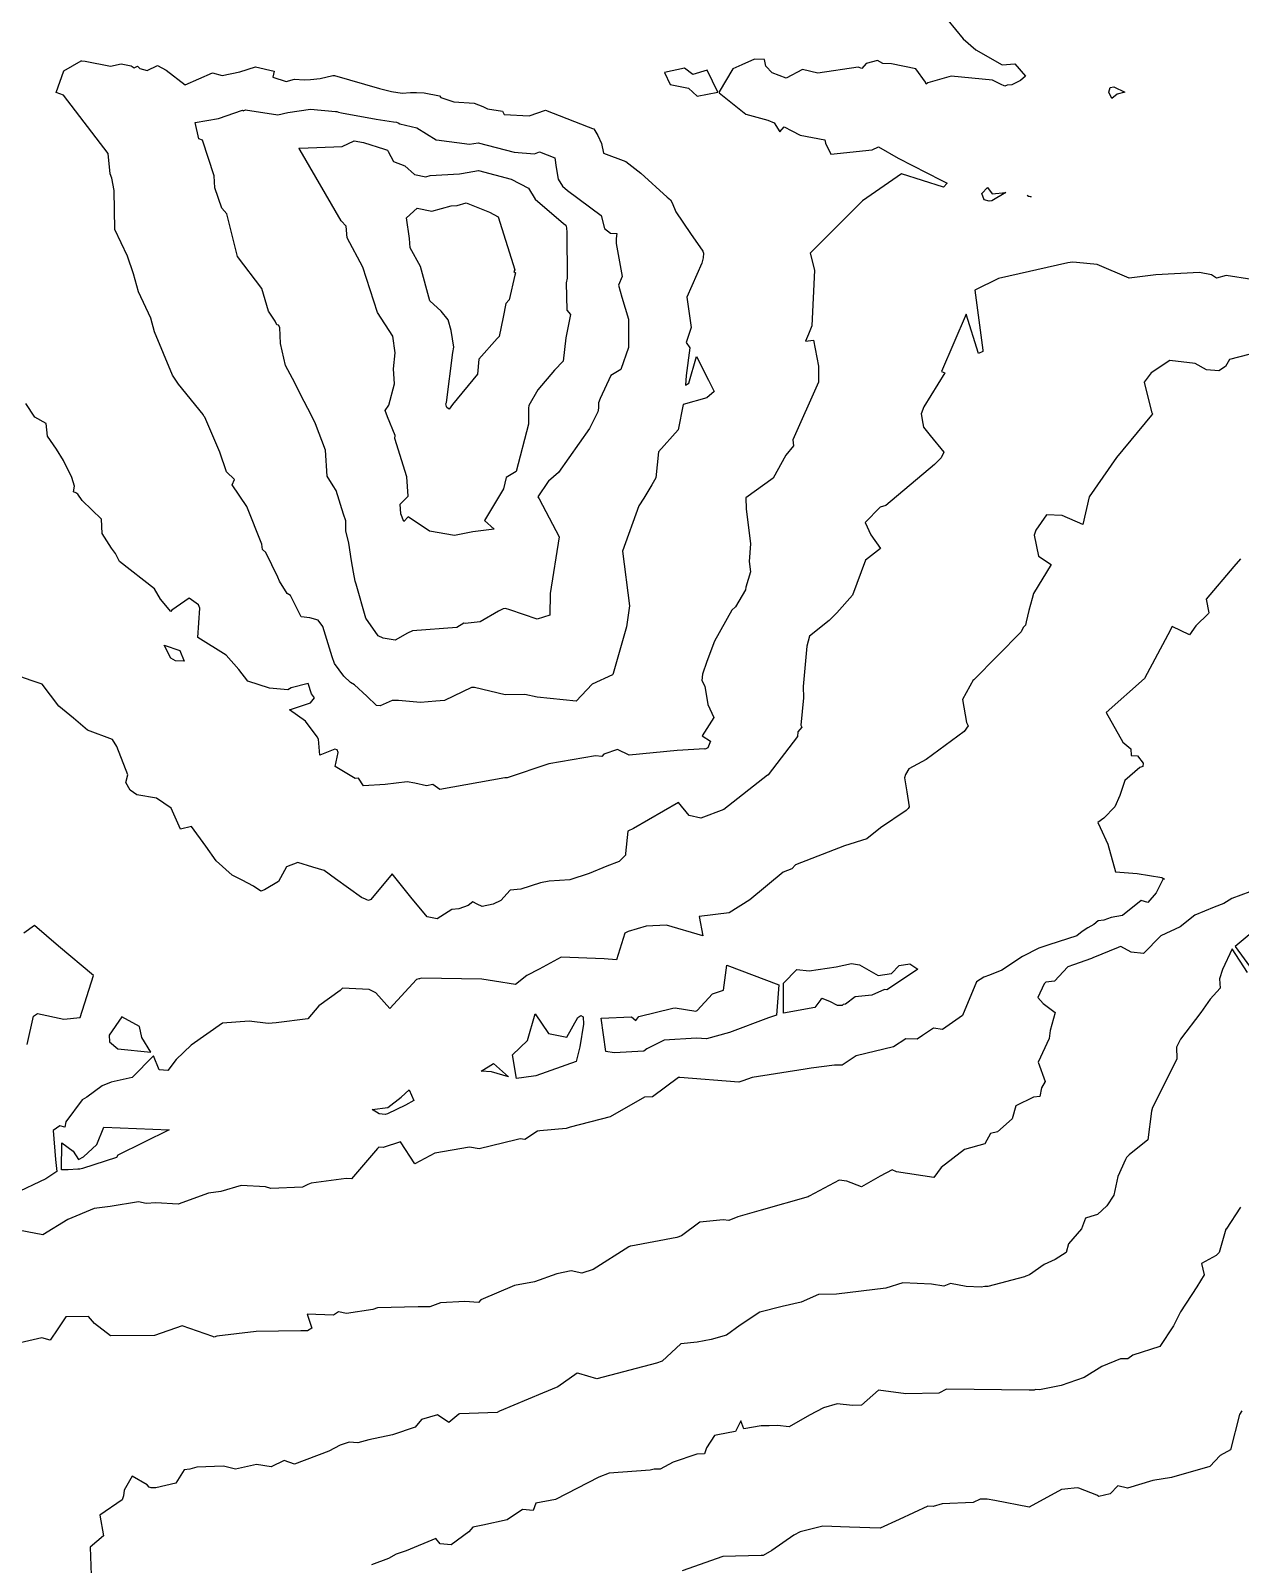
# Model space of a CAD drawing. Header units: inches. Extents: x 1412000 to 4237944, y 4931095 to 14792305.
# Drawn here: x 2824115.4 to 2824211.3, y 9862425.9 to 9862547.6 of the extents above; entities that cross this region are included whole.
import ezdxf

# ---------------------------------------------------------------- set-up
doc = ezdxf.new("R2010")
doc.units = ezdxf.units.IN
doc.header["$MEASUREMENT"] = 0

msp = doc.modelspace()

# ---------------------------------------------------------------- linework, layer by layer
for points in [[(2824187.45, 9862549.12), (2824189.29, 9862546.91), (2824190.28, 9862546.03), (2824192.38, 9862544.86), (2824193.38, 9862544.93), (2824194.22, 9862543.95), (2824193.83, 9862543.6), (2824193.15, 9862543.26), (2824192.76, 9862543.24), (2824192.58, 9862543.15), (2824192.25, 9862543.32), (2824191.6, 9862543.63), (2824188.33, 9862543.94), (2824186.47, 9862543.41), (2824186.35, 9862543.31), (2824186.29, 9862543.46), (2824185.54, 9862544.54), (2824183.61, 9862544.93), (2824182.9, 9862544.95), (2824182.5, 9862545.2), (2824181.59, 9862544.96), (2824181.26, 9862544.57), (2824180.95, 9862544.65), (2824177.77, 9862544.2), (2824176.55, 9862544.49), (2824175.24, 9862543.78), (2824174.15, 9862544.21), (2824173.63, 9862544.75), (2824173.54, 9862545.26), (2824172.74, 9862545.29), (2824171.73, 9862544.85), (2824171.01, 9862544.54), (2824169.95, 9862542.7), (2824169.93, 9862542.63), (2824172.05, 9862540.94), (2824173.79, 9862540.47), (2824174.3, 9862540.24), (2824174.76, 9862539.54), (2824175.08, 9862539.92), (2824175.71, 9862539.61), (2824176.35, 9862539.27), (2824178.31, 9862538.9), (2824178.36, 9862538.63), (2824178.8, 9862537.76), (2824182.06, 9862538.1), (2824182.57, 9862538.35), (2824184.14, 9862537.45), (2824187.53, 9862535.69), (2824188.01, 9862535.45), (2824187.72, 9862535.14), (2824184.39, 9862536.19), (2824181.3, 9862534.07), (2824177.16, 9862529.92), (2824177.5, 9862528.57), (2824177.29, 9862524.14), (2824177.01, 9862523.49), (2824176.78, 9862522.92), (2824177.42, 9862523.01), (2824177.8, 9862520.95), (2824177.82, 9862519.68), (2824175.78, 9862515.1), (2824175.83, 9862514.62), (2824175.22, 9862513.9), (2824174.22, 9862512.06), (2824172.05, 9862510.5), (2824172.09, 9862509.63), (2824172.43, 9862506.86), (2824172.31, 9862505.47), (2824172.43, 9862504.63), (2824172.06, 9862503.43), (2824172.03, 9862503.22), (2824171.24, 9862501.87), (2824170.95, 9862501.59), (2824169.57, 9862499.15), (2824168.95, 9862497.53), (2824168.61, 9862496.53), (2824168.56, 9862496.03), (2824168.79, 9862495.56), (2824169.03, 9862494.12), (2824169.52, 9862493.09), (2824168.6, 9862491.63), (2824169.24, 9862491.21), (2824169.05, 9862490.67), (2824168.84, 9862490.58), (2824168.81, 9862490.6), (2824166.6, 9862490.47), (2824162.79, 9862490.1), (2824161.89, 9862490.55), (2824160.79, 9862490.17), (2824160.63, 9862490), (2824160.14, 9862490.04), (2824156.43, 9862489.4), (2824153.12, 9862488.3), (2824153.12, 9862488.3), (2824152.95, 9862488.29), (2824147.78, 9862487.37), (2824147.23, 9862487.78), (2824146.73, 9862487.67), (2824145.82, 9862487.87), (2824145.19, 9862487.98), (2824143.47, 9862487.76), (2824141.75, 9862487.66), (2824141.35, 9862488.26), (2824141.09, 9862488.25), (2824139.49, 9862489.19), (2824139.73, 9862490.31), (2824139.64, 9862490.52), (2824139.46, 9862490.57), (2824138.27, 9862490.11), (2824138.16, 9862491.36), (2824138.06, 9862491.55), (2824137.13, 9862492.79), (2824135.88, 9862493.7), (2824137.54, 9862494.24), (2824137.86, 9862494.64), (2824137.63, 9862494.96), (2824137.36, 9862495.77), (2824136.01, 9862495.43), (2824135.75, 9862495.29), (2824134.3, 9862495.42), (2824132.56, 9862495.96), (2824131.87, 9862496.88), (2824130.85, 9862498.03), (2824128.61, 9862499.44), (2824128.77, 9862501.76), (2824128.66, 9862502.03), (2824127.93, 9862502.55), (2824126.55, 9862501.59), (2824126.46, 9862501.49), (2824125.64, 9862502.47), (2824125.17, 9862503.29), (2824122.4, 9862505.46), (2824122.07, 9862506.08), (2824121.75, 9862506.51), (2824121.03, 9862507.68), (2824120.96, 9862508.82), (2824119.44, 9862510.3), (2824119.09, 9862510.8), (2824118.94, 9862510.9), (2824118.74, 9862510.98), (2824118.83, 9862511.43), (2824118.63, 9862512.12), (2824117.96, 9862513.48), (2824117.39, 9862514.37), (2824116.68, 9862515.41), (2824116.57, 9862516.39), (2824115.69, 9862516.9), (2824114.96, 9862518)], [(2824160, 9862539.76), (2824160.31, 9862539.24), (2824160.61, 9862538.62), (2824160.76, 9862537.84), (2824162.54, 9862537.19), (2824163.74, 9862536.26), (2824165.81, 9862534.36), (2824166.08, 9862534.14), (2824166.2, 9862533.91), (2824166.51, 9862533.18), (2824167.66, 9862531.48), (2824168.64, 9862530.07), (2824168.7, 9862529.92), (2824168.67, 9862529.54), (2824168.57, 9862529.12), (2824167.38, 9862526.43), (2824167.71, 9862524.02), (2824167.31, 9862522.82), (2824167.61, 9862522.41), (2824167.32, 9862520.2), (2824167.26, 9862519.43), (2824167.52, 9862519.59), (2824168.15, 9862521.72), (2824169.08, 9862519.85), (2824169.54, 9862518.94), (2824168.95, 9862518.44), (2824167.08, 9862517.92), (2824166.68, 9862515.89), (2824165.12, 9862514.16), (2824164.92, 9862512.09), (2824164.6, 9862511.54), (2824163.97, 9862510.47), (2824163.58, 9862509.87), (2824162.27, 9862506.27), (2824162.82, 9862501.94), (2824162.59, 9862500.27), (2824161.53, 9862496.57), (2824161.51, 9862496.49), (2824161.49, 9862496.47), (2824159.86, 9862495.73), (2824159.45, 9862495.29), (2824158.6, 9862494.39), (2824155.5, 9862494.69), (2824154.54, 9862494.9), (2824152.98, 9862494.89), (2824150.53, 9862495.47), (2824150.31, 9862495.46), (2824148.16, 9862494.44), (2824147.47, 9862494.38), (2824146.27, 9862494.27), (2824144.52, 9862494.43), (2824144.02, 9862494.44), (2824143.07, 9862494), (2824142.77, 9862494.03), (2824142, 9862494.77), (2824141.02, 9862495.68), (2824140.71, 9862495.85), (2824140.18, 9862496.37), (2824139.43, 9862497.38), (2824139.26, 9862497.89), (2824138.94, 9862498.93), (2824138.52, 9862500.29), (2824138.15, 9862500.8), (2824137.48, 9862501), (2824136.81, 9862501.08), (2824135.95, 9862502.76), (2824135.7, 9862502.92), (2824135.09, 9862503.9), (2824134.96, 9862504.22), (2824134, 9862506.18), (2824133.74, 9862506.4), (2824133.67, 9862506.82), (2824132.49, 9862509.82), (2824131.34, 9862511.53), (2824131.51, 9862511.96), (2824130.87, 9862512.56), (2824130.34, 9862514.13), (2824129.15, 9862516.91), (2824129.09, 9862516.98), (2824129.02, 9862517.11), (2824127.08, 9862519.52), (2824126.61, 9862520.23), (2824125.18, 9862523.66), (2824124.89, 9862524.75), (2824123.9, 9862526.84), (2824123.51, 9862528.27), (2824123.04, 9862529.66), (2824122.02, 9862531.79), (2824121.97, 9862534.87), (2824121.78, 9862535.87), (2824121.66, 9862536.2), (2824121.49, 9862537.82), (2824117.95, 9862542.45), (2824117.38, 9862542.65), (2824117.98, 9862544.36), (2824118.67, 9862544.77), (2824119.37, 9862545.17), (2824119.42, 9862545.17), (2824119.67, 9862545.14), (2824121.69, 9862544.73), (2824122.53, 9862544.93), (2824123.33, 9862544.78), (2824123.55, 9862544.62), (2824123.83, 9862544.73), (2824124.01, 9862544.57), (2824124.6, 9862544.4), (2824125.4, 9862544.79), (2824126.09, 9862544.42), (2824127.59, 9862543.27), (2824129.78, 9862544.21), (2824130.54, 9862544.01), (2824131.94, 9862544.3), (2824133.18, 9862544.7), (2824134.65, 9862544.34), (2824134.54, 9862543.87), (2824135.62, 9862543.53), (2824136.26, 9862543.72), (2824137.04, 9862543.65), (2824137.53, 9862543.69), (2824138.31, 9862543.76), (2824139.31, 9862544.01), (2824139.45, 9862544), (2824143.02, 9862542.96), (2824143.97, 9862542.72), (2824144.81, 9862542.6), (2824145.47, 9862542.66), (2824145.93, 9862542.65), (2824146.55, 9862542.62), (2824147.76, 9862542.38), (2824147.86, 9862542.27), (2824148.89, 9862541.92), (2824150.52, 9862541.82), (2824151.19, 9862541.53), (2824151.58, 9862541.36), (2824152.77, 9862541.17), (2824152.89, 9862540.92), (2824154.88, 9862540.79), (2824156.17, 9862541.25), (2824159.54, 9862539.94), (2824159.89, 9862539.81), (2824160, 9862539.76)], [(2824166.05, 9862543.29), (2824167.51, 9862543), (2824168.2, 9862542.36), (2824169.84, 9862542.68), (2824168.99, 9862544.42), (2824167.85, 9862544.08), (2824167.19, 9862544.59), (2824165.6, 9862544.25), (2824166.05, 9862543.29)], [(2824201.08, 9862542.19), (2824200.82, 9862542.69), (2824200.94, 9862543.05), (2824201.22, 9862543.1), (2824202.11, 9862542.68), (2824201.48, 9862542.51), (2824201.08, 9862542.19)], [(2824156.91, 9862537.47), (2824157.01, 9862536.71), (2824157.17, 9862535.77), (2824157.51, 9862535.23), (2824157.92, 9862534.87), (2824160.57, 9862532.91), (2824160.84, 9862531.87), (2824161.32, 9862531.51), (2824161.82, 9862531.48), (2824161.78, 9862531.07), (2824161.77, 9862530.69), (2824162.26, 9862528.07), (2824161.95, 9862527.36), (2824162.21, 9862526.42), (2824162.76, 9862524.68), (2824162.76, 9862522.42), (2824162.15, 9862520.68), (2824161.36, 9862520.22), (2824160.5, 9862518.38), (2824160.36, 9862518.05), (2824160.37, 9862517.61), (2824160.32, 9862517.33), (2824159.67, 9862516.01), (2824157.19, 9862512.52), (2824156.42, 9862511.84), (2824156.41, 9862511.81), (2824156.38, 9862511.8), (2824155.56, 9862510.59), (2824155.68, 9862510.42), (2824157.26, 9862507.42), (2824156.55, 9862502.92), (2824156.51, 9862501.21), (2824155.52, 9862500.89), (2824153.35, 9862501.63), (2824152.99, 9862501.73), (2824152.82, 9862501.69), (2824152.45, 9862501.52), (2824151, 9862500.67), (2824149.8, 9862500.55), (2824149.69, 9862500.57), (2824149.14, 9862500.22), (2824145.62, 9862499.95), (2824145.23, 9862499.78), (2824144.24, 9862499.23), (2824143.3, 9862499.37), (2824142.91, 9862499.56), (2824141.92, 9862500.97), (2824141.17, 9862503.65), (2824141.09, 9862503.89), (2824140.96, 9862504.6), (2824140.78, 9862505.52), (2824140.57, 9862506.9), (2824140.34, 9862507.88), (2824140.35, 9862508.68), (2824140.16, 9862509.21), (2824139.57, 9862511.1), (2824139.33, 9862511.47), (2824138.85, 9862512.23), (2824138.73, 9862514.3), (2824137.94, 9862516.37), (2824137.58, 9862517.08), (2824136.77, 9862518.65), (2824136.3, 9862519.63), (2824135.56, 9862520.99), (2824135.17, 9862522.75), (2824135.11, 9862524.02), (2824135, 9862524.2), (2824134.86, 9862524.23), (2824134.74, 9862524.52), (2824134.2, 9862525.31), (2824133.69, 9862527.12), (2824131.74, 9862529.64), (2824130.9, 9862533.02), (2824130.52, 9862533.48), (2824129.95, 9862535.09), (2824129.91, 9862536.04), (2824128.97, 9862538.86), (2824128.68, 9862538.97), (2824128.39, 9862540.27), (2824130.25, 9862540.58), (2824132.14, 9862541.25), (2824132.19, 9862541.21), (2824132.38, 9862541.28), (2824134.94, 9862540.88), (2824135.74, 9862541.06), (2824137.55, 9862541.34), (2824139.53, 9862541.14), (2824139.62, 9862541.14), (2824139.75, 9862541.1), (2824139.99, 9862541.04), (2824142.75, 9862540.54), (2824144.13, 9862540.33), (2824144.35, 9862540.29), (2824144.48, 9862540.25), (2824144.63, 9862540.17), (2824145.96, 9862539.84), (2824147.5, 9862538.91), (2824147.51, 9862538.91), (2824147.52, 9862538.9), (2824150.15, 9862538.55), (2824150.83, 9862538.67), (2824153.68, 9862537.91), (2824155.29, 9862537.8), (2824155.7, 9862537.94), (2824156.91, 9862537.47)], [(2824155.36, 9862534.19), (2824157.59, 9862532.27), (2824157.79, 9862532.12), (2824157.84, 9862531.93), (2824157.87, 9862531.54), (2824157.9, 9862527.94), (2824157.8, 9862527.56), (2824157.85, 9862525.4), (2824158.14, 9862525.05), (2824157.77, 9862523.2), (2824157.56, 9862521.35), (2824156.88, 9862520.62), (2824155.56, 9862519.07), (2824154.84, 9862517.84), (2824154.83, 9862517.61), (2824154.82, 9862516.34), (2824153.85, 9862512.59), (2824153.06, 9862512.13), (2824152.84, 9862511.21), (2824151.33, 9862508.7), (2824152.1, 9862508.02), (2824150.42, 9862507.8), (2824148.96, 9862507.51), (2824146.98, 9862507.86), (2824145.29, 9862509), (2824144.93, 9862508.62), (2824144.69, 9862509.24), (2824144.66, 9862510), (2824145.29, 9862510.64), (2824145.18, 9862512.17), (2824144.22, 9862515.22), (2824144.25, 9862515.44), (2824143.64, 9862516.94), (2824143.47, 9862517.44), (2824143.75, 9862517.86), (2824144.19, 9862519.54), (2824144.12, 9862520.74), (2824144.25, 9862522), (2824144.06, 9862523.32), (2824142.85, 9862525.2), (2824141.7, 9862528.81), (2824140.44, 9862531.14), (2824140.36, 9862532.05), (2824139.97, 9862532.47), (2824136.71, 9862538.09), (2824136.63, 9862538.2), (2824136.62, 9862538.24), (2824136.64, 9862538.24), (2824136.65, 9862538.25), (2824136.66, 9862538.24), (2824136.69, 9862538.25), (2824140.06, 9862538.37), (2824141, 9862538.81), (2824141.74, 9862538.68), (2824143.4, 9862538.16), (2824143.65, 9862538.07), (2824143.7, 9862537.98), (2824144.13, 9862537.17), (2824145.03, 9862536.84), (2824145.78, 9862536.15), (2824146.67, 9862535.97), (2824147.02, 9862536.07), (2824149.34, 9862536.19), (2824149.5, 9862536.23), (2824150.87, 9862536.48), (2824153.44, 9862535.79), (2824154.82, 9862535.06), (2824155.36, 9862534.19)], [(2824190.95, 9862534.15), (2824190.77, 9862534.64), (2824191.22, 9862535.13), (2824191.59, 9862534.62), (2824192.67, 9862534.73), (2824191.56, 9862534.06), (2824191.33, 9862534.03), (2824190.95, 9862534.15)], [(2824194.45, 9862534.41), (2824194.36, 9862534.49), (2824194.48, 9862534.44), (2824194.67, 9862534.37), (2824194.46, 9862534.4), (2824194.45, 9862534.41)], [(2824152.41, 9862532.8), (2824153.73, 9862528.58), (2824153.67, 9862528.45), (2824153.8, 9862528.34), (2824153.75, 9862528.16), (2824153.3, 9862526.2), (2824153.02, 9862525.92), (2824152.81, 9862524.84), (2824152.49, 9862523.31), (2824152.33, 9862523.14), (2824150.89, 9862521.51), (2824150.79, 9862520.31), (2824148.79, 9862517.9), (2824148.52, 9862517.55), (2824148.35, 9862517.67), (2824148.32, 9862517.76), (2824148.26, 9862517.95), (2824148.33, 9862518.07), (2824148.81, 9862522.02), (2824148.9, 9862522.46), (2824148.7, 9862523.77), (2824148.45, 9862524.62), (2824147.89, 9862525.31), (2824147.01, 9862526.14), (2824146.25, 9862528.85), (2824145.45, 9862530.33), (2824145.38, 9862531.08), (2824145.15, 9862532.71), (2824145.99, 9862533.49), (2824147.15, 9862533.25), (2824148.7, 9862533.67), (2824149.16, 9862533.7), (2824149.89, 9862533.91), (2824151.73, 9862533.17), (2824152.41, 9862532.8)], [(2824214.2, 9862527.5), (2824210.13, 9862528.13), (2824209.36, 9862527.93), (2824208.96, 9862528.19), (2824208.01, 9862528.38), (2824204.55, 9862528.2), (2824202.43, 9862527.92), (2824199.91, 9862529.01), (2824198.26, 9862529.16), (2824197.95, 9862529.19), (2824197.76, 9862529.17), (2824197.58, 9862529.15), (2824192.07, 9862527.9), (2824190.21, 9862526.98), (2824190.84, 9862522.21), (2824190.85, 9862522.16), (2824190.83, 9862522.11), (2824190.51, 9862521.95), (2824189.53, 9862525.08), (2824187.56, 9862520.53), (2824187.82, 9862520.41), (2824186.17, 9862517.73), (2824185.94, 9862517.17), (2824186.09, 9862516.4), (2824186.13, 9862516.12), (2824186.66, 9862515.45), (2824187.75, 9862514.14), (2824187.53, 9862513.69), (2824187.01, 9862513.15), (2824183.15, 9862509.9), (2824182.7, 9862509.76), (2824181.52, 9862508.54), (2824181.95, 9862507.56), (2824182.72, 9862506.5), (2824181.55, 9862505.55), (2824180.5, 9862502.79), (2824179.27, 9862501.39), (2824178.66, 9862500.78), (2824177.09, 9862499.54), (2824176.88, 9862498.74), (2824176.59, 9862495.55), (2824176.63, 9862494.65), (2824176.41, 9862492.47), (2824176.49, 9862492.31), (2824176.18, 9862491.95), (2824176.15, 9862491.58), (2824173.82, 9862488.55), (2824173.79, 9862488.52), (2824173.78, 9862488.51), (2824170.31, 9862485.78), (2824168.48, 9862485.11), (2824167.57, 9862485.31), (2824166.72, 9862486.33), (2824163.14, 9862484.29), (2824162.69, 9862484.06), (2824162.52, 9862482.29), (2824162.52, 9862482.16), (2824162.01, 9862481.67), (2824161.04, 9862481.29), (2824159.64, 9862480.72), (2824158.09, 9862480.22), (2824156.47, 9862480.1), (2824155.77, 9862479.96), (2824154.22, 9862479.48), (2824153.36, 9862479.38), (2824152.62, 9862478.58), (2824152.03, 9862478.29), (2824151.15, 9862478.1), (2824150.76, 9862478.27), (2824150.42, 9862478.46), (2824150.05, 9862478.18), (2824149.29, 9862477.92), (2824148.74, 9862477.87), (2824147.58, 9862477.11), (2824146.79, 9862477.27), (2824145.49, 9862478.83), (2824144, 9862480.68), (2824142.33, 9862478.64), (2824142.13, 9862478.56), (2824142, 9862478.63), (2824141.9, 9862478.67), (2824141.59, 9862478.8), (2824139.52, 9862480.28), (2824138.63, 9862480.96), (2824137.73, 9862481.22), (2824136.53, 9862481.59), (2824135.63, 9862481.24), (2824135, 9862480.08), (2824133.89, 9862479.41), (2824133.59, 9862479.3), (2824133.02, 9862479.71), (2824132.12, 9862480.18), (2824131.34, 9862480.57), (2824130.07, 9862481.71), (2824129.25, 9862482.88), (2824128.11, 9862484.44), (2824127.23, 9862484.23), (2824126.5, 9862485.9), (2824125.33, 9862486.68), (2824123.77, 9862486.95), (2824123.25, 9862487.31), (2824122.91, 9862487.92), (2824123.07, 9862488.53), (2824122.18, 9862490.79), (2824121.85, 9862491.33), (2824119.87, 9862492.09), (2824118.76, 9862493.02), (2824117.6, 9862493.99), (2824116.26, 9862495.72), (2824115.39, 9862496.02), (2824113.76, 9862496.61)], [(2824213.57, 9862522.31), (2824210.4, 9862521.48), (2824210.09, 9862520.93), (2824209.55, 9862520.58), (2824208.56, 9862520.67), (2824207.68, 9862521.16), (2824205.67, 9862521.41), (2824204.19, 9862520.43), (2824203.64, 9862519.67), (2824204.22, 9862517.34), (2824204.29, 9862517.18), (2824204.2, 9862517.07), (2824201.44, 9862513.71), (2824199.26, 9862510.59), (2824198.77, 9862508.4), (2824197.14, 9862509.11), (2824195.9, 9862509.15), (2824195.05, 9862507.93), (2824194.91, 9862507.55), (2824195.26, 9862505.87), (2824196.27, 9862505.22), (2824194.86, 9862502.91), (2824194.74, 9862502.52), (2824194.48, 9862501.58), (2824194.27, 9862500.67), (2824194.21, 9862500.42), (2824194.05, 9862500.23), (2824193.87, 9862499.87), (2824190.13, 9862496.08), (2824190.1, 9862496.09), (2824189.22, 9862494.52), (2824189.54, 9862492.7), (2824189.68, 9862492.43), (2824189.37, 9862491.98), (2824186.36, 9862489.75), (2824184.98, 9862489.01), (2824184.71, 9862488.57), (2824184.63, 9862488.31), (2824184.82, 9862487.2), (2824185, 9862486), (2824184.92, 9862485.86), (2824184.77, 9862485.7), (2824182.73, 9862484.34), (2824181.64, 9862483.47), (2824179.88, 9862482.9), (2824176, 9862481.4), (2824175.7, 9862481.08), (2824175.01, 9862480.82), (2824172.37, 9862478.62), (2824170.74, 9862477.59), (2824168.34, 9862477.31), (2824168.64, 9862475.76), (2824165.76, 9862476.62), (2824164.16, 9862476.53), (2824162.71, 9862476.12), (2824162.47, 9862475.98), (2824161.8, 9862473.87), (2824160.81, 9862473.94), (2824157.42, 9862474.07), (2824155.68, 9862473.13), (2824154.69, 9862472.61), (2824153.78, 9862471.9), (2824152.13, 9862472.17), (2824151.13, 9862472.33), (2824146.32, 9862472.4), (2824146.19, 9862472.36), (2824146.13, 9862472.35), (2824145.93, 9862472.3), (2824143.83, 9862470), (2824142.73, 9862471.24), (2824142.18, 9862471.5), (2824140.07, 9862471.61), (2824139.89, 9862471.44), (2824138.21, 9862470.22), (2824137.32, 9862469.18), (2824134.81, 9862468.86), (2824134.17, 9862468.82), (2824132.68, 9862469.01), (2824130.57, 9862468.85), (2824128.07, 9862467.11), (2824126.88, 9862465.96), (2824126.22, 9862465.09), (2824125.55, 9862465.14), (2824125.1, 9862466.26), (2824123.4, 9862464.52), (2824121.74, 9862464.16), (2824121.01, 9862463.87), (2824119.81, 9862462.98), (2824119.44, 9862462.77), (2824118.15, 9862461.02), (2824118.06, 9862460.59), (2824117.66, 9862460.7), (2824117.13, 9862460.33), (2824117.32, 9862458.03), (2824117.42, 9862457.07), (2824116.55, 9862456.49), (2824113.98, 9862455.28)], [(2824211.27, 9862505.67), (2824210.75, 9862505.07), (2824208.54, 9862502.48), (2824208.76, 9862501.38), (2824208.73, 9862501.33), (2824207.73, 9862500.36), (2824207.22, 9862499.63), (2824205.86, 9862500.3), (2824205.52, 9862499.64), (2824203.65, 9862496.18), (2824200.61, 9862493.47), (2824201.94, 9862491.12), (2824202.57, 9862490.6), (2824202.61, 9862490.07), (2824203.1, 9862490.04), (2824203.54, 9862489.45), (2824203.52, 9862489.21), (2824203.3, 9862489.13), (2824202.11, 9862488.09), (2824201.7, 9862486.91), (2824201.3, 9862485.99), (2824200.44, 9862485.1), (2824199.97, 9862484.77), (2824200.13, 9862484.37), (2824200.76, 9862483.05), (2824201.37, 9862480.84), (2824203.08, 9862480.71), (2824205.03, 9862480.39), (2824205.1, 9862480.33), (2824205.23, 9862480.25), (2824205.11, 9862480.24), (2824204.57, 9862479.18), (2824203.93, 9862478.42), (2824203.38, 9862478.56), (2824201.92, 9862477.39), (2824201.02, 9862477.21), (2824200.42, 9862477.01), (2824199.98, 9862476.95), (2824199.63, 9862476.67), (2824199.16, 9862476.4), (2824198.71, 9862476.11), (2824198.3, 9862475.78), (2824196.07, 9862475.05), (2824195.27, 9862474.78), (2824193.99, 9862474.14), (2824192.34, 9862473.05), (2824191.38, 9862472.65), (2824190.91, 9862472.48), (2824190.33, 9862472.13), (2824189.23, 9862469.44), (2824187.65, 9862468.34), (2824186.92, 9862468.44), (2824186.06, 9862467.86), (2824185.63, 9862467.57), (2824184.74, 9862467.6), (2824183.75, 9862466.97), (2824180.81, 9862466.26), (2824179.7, 9862465.52), (2824179.09, 9862465.5), (2824177.24, 9862465.28), (2824176.75, 9862465.19), (2824172.55, 9862464.54), (2824171.82, 9862464.26), (2824171.49, 9862464.17), (2824166.82, 9862464.54), (2824166.76, 9862464.54), (2824166.72, 9862464.52), (2824164.65, 9862463.01), (2824164.02, 9862462.97), (2824161.3, 9862461.41), (2824158.13, 9862460.59), (2824157.82, 9862460.48), (2824155.72, 9862460.3), (2824155.53, 9862460.28), (2824154.53, 9862459.62), (2824154.16, 9862459.68), (2824153.85, 9862459.6), (2824150.9, 9862458.87), (2824150.14, 9862459.02), (2824147.39, 9862458.53), (2824145.82, 9862457.68), (2824144.68, 9862459.43), (2824143.29, 9862458.98), (2824142.95, 9862459), (2824142.86, 9862458.9), (2824140.8, 9862456.5), (2824140.36, 9862456.53), (2824137.59, 9862456.16), (2824137.34, 9862456.04), (2824136.9, 9862455.83), (2824134.4, 9862455.74), (2824133.98, 9862455.87), (2824132.04, 9862455.98), (2824130.42, 9862455.48), (2824129.44, 9862455.36), (2824127.04, 9862454.48), (2824125.29, 9862454.59), (2824124.51, 9862454.53), (2824123.89, 9862454.66), (2824121.65, 9862454.29), (2824120.4, 9862454.14), (2824118.29, 9862453.26), (2824116.31, 9862452.05), (2824111.18, 9862453.04)], [(2824127.51, 9862497.55), (2824126.83, 9862497.58), (2824126.47, 9862497.78), (2824125.95, 9862498.82), (2824127.19, 9862498.39), (2824127.51, 9862497.55)], [(2824212.01, 9862479.27), (2824210.59, 9862478.73), (2824209.94, 9862478.34), (2824209.19, 9862478.04), (2824207.65, 9862477.42), (2824206.49, 9862476.49), (2824204.94, 9862475.77), (2824203.57, 9862474.36), (2824202.59, 9862474.48), (2824201.78, 9862474.93), (2824201.62, 9862474.88), (2824201.58, 9862474.85), (2824199.56, 9862474.02), (2824199.45, 9862473.97), (2824198.02, 9862473.46), (2824197.59, 9862473.32), (2824196.51, 9862472.16), (2824195.83, 9862472.09), (2824195.69, 9862471.96), (2824195.21, 9862470.89), (2824195.62, 9862470.4), (2824196.58, 9862469.7), (2824196.18, 9862468.27), (2824196.11, 9862467.62), (2824195.23, 9862465.75), (2824195.79, 9862464.22), (2824195.48, 9862463.72), (2824195.35, 9862463.02), (2824194.86, 9862462.98), (2824193.45, 9862462.29), (2824193.16, 9862461.25), (2824192.01, 9862460.23), (2824191.44, 9862460.09), (2824191.01, 9862459.28), (2824189.4, 9862458.82), (2824187.54, 9862457.39), (2824186.96, 9862456.61), (2824184, 9862457.05), (2824183.66, 9862457.21), (2824182.71, 9862456.71), (2824181.21, 9862455.85), (2824180.06, 9862456.3), (2824179.45, 9862456.4), (2824177.08, 9862455.11), (2824177, 9862455.07), (2824173.27, 9862454.01), (2824171.41, 9862453.49), (2824170.7, 9862453.18), (2824170.26, 9862453.25), (2824168.4, 9862453.05), (2824166.94, 9862451.98), (2824166.59, 9862451.85), (2824162.94, 9862451.16), (2824162.88, 9862451.16), (2824162.77, 9862451.11), (2824159.94, 9862449.3), (2824159.05, 9862449.01), (2824158.2, 9862449.2), (2824157.08, 9862448.97), (2824155.31, 9862448.34), (2824153.71, 9862448.04), (2824151.03, 9862446.9), (2824150.86, 9862446.68), (2824149.78, 9862446.76), (2824147.84, 9862446.66), (2824147, 9862446.35), (2824146.07, 9862446.35), (2824142.84, 9862446.27), (2824142.47, 9862446.13), (2824140.38, 9862445.82), (2824139.76, 9862445.96), (2824139.36, 9862445.68), (2824137.28, 9862445.76), (2824137.65, 9862444.66), (2824137.3, 9862444.43), (2824136.78, 9862444.44), (2824133.23, 9862444.4), (2824130.1, 9862444.03), (2824129.89, 9862443.94), (2824129.79, 9862444), (2824127.37, 9862444.83), (2824125.17, 9862444.07), (2824121.67, 9862444.05), (2824120.42, 9862445.02), (2824119.94, 9862445.58), (2824118.15, 9862445.56), (2824117.51, 9862444.59), (2824116.91, 9862443.71), (2824116.23, 9862443.89), (2824114.18, 9862443.41)], [(2824115.08, 9862467.14), (2824115.59, 9862469.39), (2824115.9, 9862469.6), (2824117.98, 9862469.17), (2824119.27, 9862469.3), (2824120.33, 9862472.63), (2824117.55, 9862474.95), (2824115.65, 9862476.58), (2824114.8, 9862475.98)], [(2824212.12, 9862475.97), (2824210.85, 9862474.93), (2824212.28, 9862472.97)], [(2824211.82, 9862472.85), (2824210.6, 9862474.75), (2824209.84, 9862473.09), (2824209.6, 9862472.37), (2824209.65, 9862471.62), (2824208.87, 9862470.75), (2824208.12, 9862469.7), (2824206.5, 9862467.58), (2824206.19, 9862466.95), (2824206.22, 9862466), (2824206.2, 9862465.93), (2824204.3, 9862462.15), (2824204.22, 9862461.87), (2824203.92, 9862459.6), (2824202.43, 9862458.4), (2824202.24, 9862458.19), (2824202.15, 9862458.03), (2824201.53, 9862456.67), (2824201.23, 9862455.19), (2824200.66, 9862454.36), (2824199.93, 9862453.68), (2824199.41, 9862453.5), (2824198.98, 9862453.37), (2824198.67, 9862452.53), (2824197.64, 9862451.35), (2824197.45, 9862450.65), (2824196.58, 9862450.09), (2824195.71, 9862449.69), (2824194.54, 9862448.87), (2824194.26, 9862448.77), (2824194.14, 9862448.73), (2824191.24, 9862447.95), (2824191.01, 9862447.95), (2824190.72, 9862447.9), (2824189.51, 9862447.97), (2824188.29, 9862448.19), (2824187.76, 9862447.99), (2824186.78, 9862448.14), (2824184.5, 9862448.25), (2824183.16, 9862447.83), (2824179.25, 9862447.34), (2824177.81, 9862447.33), (2824176.43, 9862446.72), (2824174.93, 9862446.36), (2824173.17, 9862445.91), (2824171.61, 9862444.9), (2824170.51, 9862444.09), (2824169.3, 9862443.75), (2824168.18, 9862443.55), (2824166.91, 9862443.4), (2824165.42, 9862442.04), (2824164.97, 9862441.88), (2824160.25, 9862440.64), (2824158.8, 9862441.07), (2824158.67, 9862441.09), (2824157.14, 9862440), (2824155.92, 9862439.51), (2824152.52, 9862438.07), (2824152.34, 9862437.97), (2824149.39, 9862437.86), (2824149.34, 9862437.87), (2824149.29, 9862437.84), (2824148.5, 9862437.18), (2824147.6, 9862437.79), (2824146.34, 9862437.42), (2824145.84, 9862436.8), (2824144.03, 9862436.2), (2824142.17, 9862435.8), (2824141.29, 9862435.56), (2824140.61, 9862435.6), (2824139.89, 9862435.37), (2824139, 9862434.9), (2824136.26, 9862433.87), (2824135.45, 9862434.17), (2824134.41, 9862433.65), (2824133.27, 9862433.84), (2824131.6, 9862433.48), (2824130.64, 9862433.7), (2824128.52, 9862433.62), (2824127.96, 9862433.47), (2824127.53, 9862433.41), (2824126.87, 9862432.35), (2824125.29, 9862431.98), (2824124.92, 9862432), (2824124.76, 9862432.04), (2824124.6, 9862432.23), (2824123.39, 9862432.92), (2824122.76, 9862431.8), (2824122.72, 9862431.36), (2824122.62, 9862431.04), (2824120.83, 9862429.83), (2824121.14, 9862428.19), (2824120.06, 9862427.28), (2824120.16, 9862425.07)], [(2824163.58, 9862469.38), (2824166.26, 9862470.03), (2824166.44, 9862470.06), (2824168.08, 9862469.8), (2824168.19, 9862469.84), (2824169.41, 9862471.16), (2824170.28, 9862471.47), (2824170.54, 9862473.43), (2824174.67, 9862471.87), (2824174.48, 9862469.47), (2824173.86, 9862469.27), (2824170.75, 9862468.09), (2824168.94, 9862467.59), (2824168.15, 9862467.65), (2824165.58, 9862467.5), (2824164.2, 9862466.8), (2824163.97, 9862466.63), (2824161.6, 9862466.48), (2824160.96, 9862466.59), (2824160.59, 9862469.24), (2824163, 9862469.34), (2824163.34, 9862469.05), (2824163.58, 9862469.38)], [(2824181.07, 9862473.46), (2824182.55, 9862472.61), (2824183.61, 9862472.78), (2824184.21, 9862473.42), (2824185.04, 9862473.56), (2824185.68, 9862473.12), (2824184.88, 9862472.57), (2824183.24, 9862471.49), (2824183.05, 9862471.5), (2824182.03, 9862471.07), (2824180.71, 9862470.94), (2824179.96, 9862470.35), (2824179.78, 9862470.32), (2824179.69, 9862470.25), (2824179.31, 9862470.24), (2824178.71, 9862470.55), (2824178.1, 9862470.8), (2824178.01, 9862470.71), (2824177.53, 9862470.09), (2824175.03, 9862469.63), (2824175.05, 9862472.01), (2824176.1, 9862473.09), (2824177.06, 9862472.99), (2824179.21, 9862473.32), (2824180.42, 9862473.57), (2824181.07, 9862473.46)], [(2824122.58, 9862469.35), (2824121.57, 9862467.88), (2824121.61, 9862467.37), (2824122.26, 9862466.8), (2824124.88, 9862466.55), (2824124.16, 9862467.71), (2824123.98, 9862468.57), (2824122.58, 9862469.35)], [(2824159.15, 9862469.34), (2824159.17, 9862468.76), (2824158.88, 9862466.97), (2824158.6, 9862465.8), (2824155.41, 9862464.66), (2824155.21, 9862464.64), (2824153.86, 9862464.46), (2824153.54, 9862466.34), (2824154.73, 9862467.46), (2824155.36, 9862469.57), (2824156.42, 9862468.02), (2824157.86, 9862467.74), (2824158.74, 9862469.28), (2824158.98, 9862469.44), (2824159.15, 9862469.34)], [(2824151.9, 9862464.97), (2824151.07, 9862465.03), (2824152.04, 9862465.65), (2824153.24, 9862464.59), (2824151.9, 9862464.97)], [(2824142.44, 9862462), (2824143.68, 9862462.16), (2824144.72, 9862462.97), (2824145.36, 9862463.55), (2824145.74, 9862462.71), (2824145.08, 9862462.35), (2824143.64, 9862461.66), (2824143.47, 9862461.61), (2824142.98, 9862461.64), (2824142.44, 9862462)], [(2824118.33, 9862457.22), (2824117.79, 9862457.21), (2824117.83, 9862459.34), (2824118.73, 9862458.7), (2824119.14, 9862458.04), (2824119.53, 9862458.24), (2824120.6, 9862459.23), (2824121.16, 9862460.59), (2824126.33, 9862460.37), (2824122.27, 9862458.37), (2824122.15, 9862458.2), (2824119.47, 9862457.31), (2824119.24, 9862457.27), (2824119.1, 9862457.26), (2824118.33, 9862457.22)], [(2824211.26, 9862454.26), (2824210.12, 9862452.51), (2824210.11, 9862452.5), (2824209.57, 9862450.66), (2824209.33, 9862450.41), (2824208.17, 9862449.79), (2824208.38, 9862448.89), (2824207.81, 9862447.92), (2824206.51, 9862445.94), (2824205.95, 9862444.83), (2824204.86, 9862443.21), (2824202.74, 9862442.51), (2824202.33, 9862442.22), (2824201.76, 9862442.21), (2824200.28, 9862441.61), (2824198.87, 9862440.74), (2824197.05, 9862440.11), (2824195.34, 9862439.77), (2824195.01, 9862439.79), (2824194.91, 9862439.74), (2824194.51, 9862439.74), (2824187.95, 9862439.81), (2824187.36, 9862439.51), (2824184.74, 9862439.45), (2824182.58, 9862439.73), (2824181.21, 9862438.54), (2824180.51, 9862438.51), (2824179.29, 9862438.65), (2824178.21, 9862438.33), (2824177.11, 9862437.74), (2824175.49, 9862436.84), (2824174.57, 9862436.94), (2824173.89, 9862436.9), (2824173.26, 9862436.9), (2824171.9, 9862436.66), (2824171.65, 9862437.31), (2824171.24, 9862436.45), (2824170.77, 9862436.38), (2824169.57, 9862436.14), (2824168.92, 9862435.15), (2824168.77, 9862434.69), (2824168.16, 9862434.65), (2824166.29, 9862434.02), (2824165.25, 9862433.46), (2824164.78, 9862433.47), (2824164.46, 9862433.39), (2824161.21, 9862433.16), (2824160.39, 9862432.83), (2824156.96, 9862431.07), (2824155.41, 9862430.77), (2824155.19, 9862430.2), (2824154.34, 9862430.27), (2824153.14, 9862429.44), (2824151.2, 9862429.02), (2824150.4, 9862428.88), (2824150.08, 9862428.51), (2824148.68, 9862427.46), (2824147.81, 9862427.56), (2824147.48, 9862427.96), (2824145.12, 9862427), (2824144.33, 9862426.74), (2824143.71, 9862426.38), (2824142.37, 9862425.89)], [(2824211.37, 9862438.09), (2824211.19, 9862437.8), (2824210.48, 9862435), (2824209.66, 9862434.55), (2824208.83, 9862433.67), (2824205.81, 9862432.81), (2824204.33, 9862432.56), (2824202.3, 9862431.95), (2824201.54, 9862432.15), (2824200.93, 9862431.51), (2824200.03, 9862431.31), (2824199.89, 9862431.4), (2824198.46, 9862431.95), (2824198.32, 9862431.99), (2824197.35, 9862431.89), (2824197.08, 9862431.85), (2824194.51, 9862430.45), (2824191.8, 9862430.98), (2824191.19, 9862431.09), (2824190.63, 9862431.1), (2824190.08, 9862430.82), (2824187.62, 9862430.71), (2824186.91, 9862430.5), (2824186.47, 9862430.54), (2824184.22, 9862429.47), (2824182.7, 9862428.78), (2824180.26, 9862428.88), (2824178.15, 9862428.95), (2824176.37, 9862428.49), (2824175.85, 9862428.24), (2824174.12, 9862427.03), (2824173.42, 9862426.62), (2824173.28, 9862426.63), (2824170.23, 9862426.54), (2824167.01, 9862425.4)]]:
    msp.add_lwpolyline(points)

doc.saveas('drawing.dxf')
